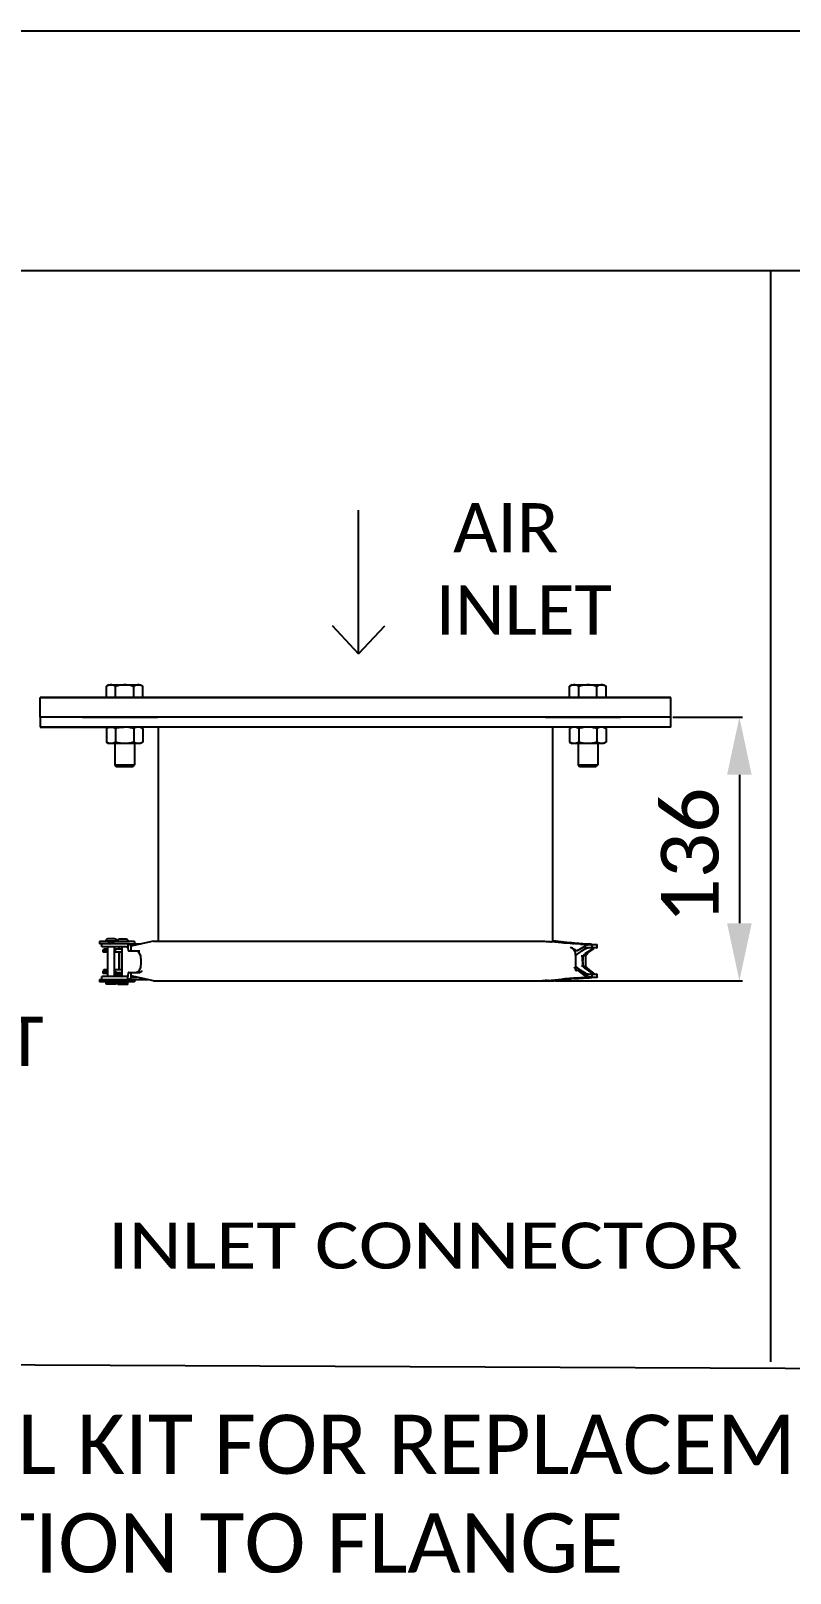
# Model space of a CAD drawing. Header units: millimetres. Extents: x 239 to 3500, y 0 to 2475.
# Drawn here: x 2157 to 2542, y 1693 to 2475 of the extents above; entities that cross this region are included whole.
import ezdxf
from ezdxf.enums import TextEntityAlignment as Align

# ---------------------------------------------------------------- set-up
doc = ezdxf.new("R2010")
doc.units = ezdxf.units.MM
doc.header["$LTSCALE"] = 192.5
doc.header["$PDMODE"] = 3
doc.header["$PDSIZE"] = 8
doc.layers.get('0').update_dxf_attribs({"linetype": 'CONTINUOUS'})
doc.layers.get('Defpoints').update_dxf_attribs({"linetype": 'CONTINUOUS'})
doc.layers.add('00_BUW_DATUM', color=7, linetype='CONTINUOUS')
doc.layers.add('02___PRT_ALL_AXES', color=7, linetype='CONTINUOUS')
doc.styles.get("Standard").update_dxf_attribs({"font": 'calibri.ttf'})
doc.dimstyles.new('DIMSTYLE_1', dxfattribs={"dimtxt": 29.166667, "dimasz": 29.166667, "dimexe": 1.5, "dimexo": 1, "dimgap": 0.875, "dimtad": 1, "dimdec": 0, "dimdsep": 46, "dimtxsty": 'Standard', "dimblk": '_FILLED', "dimblk1": '_FILLED', "dimblk2": '_FILLED', "dimcen": 0.09, "dimazin": 2, "dimtp": 0.01, "dimtm": 0.01, "dimtfac": 1, "dimtdec": 0, "dimtofl": 0, "dimtmove": 0, "dimatfit": 3, "dimldrblk": '_FILLED', "dimfxl": 1, "dimtolj": 1, "dimarcsym": 0})

# ---------------------------------------------------------------- blocks, each defined once
blk = doc.blocks.new('_FILLED')
at = {"color": 0, "linetype": 'ByBlock'}
blk.add_solid([(0, 0), (-1, 0.214), (-1, -0.214)], dxfattribs=at)
blk = doc.blocks.new('*D136')
at = {"color": 0, "linetype": 'Continuous', "lineweight": -2}
for p, q in [((2482.68, 2126.89), (2517.99, 2126.89)), ((2516.49, 2097.73), (2516.49, 2022.4)), ((2423.16, 1993.24), (2517.99, 1993.24))]:
    blk.add_line(p, q, dxfattribs=at)
at = {"layer": 'Defpoints', "color": 0}
for p in [(2481.68, 2126.89), (2422.16, 1993.24), (2516.49, 1993.24)]:
    blk.add_point(p, dxfattribs=at)
at = {"color": 0, "linetype": 'ByBlock', "lineweight": -2, "xscale": 29.1666666667, "yscale": 29.1666666667, "zscale": 29.1666666667}
for p, rotation in [((2516.49, 2126.89), 90), ((2516.49, 1993.24), 270)]:
    blk.add_blockref('_FILLED', p, dxfattribs=dict(at, rotation=rotation))
at = {"color": 0, "insert": (2476.73, 2056.7), "char_height": 29.167, "attachment_point": 2, "rotation": 90, "line_spacing_factor": 0.9}
blk.add_mtext('\\A1;136', dxfattribs=at)

msp = doc.modelspace()

# ---------------------------------------------------------------- linework, layer by layer
at = {"linetype": 'Continuous'}
for p, q in [((238.857, 2475), (3500, 2475)), ((2161.682, 2126.895), (2161.682, 2121.895)), ((2481.682, 2126.895), (2161.682, 2126.895)), ((2161.682, 2126.895), (2161.682, 2121.895)), ((2481.682, 2126.895), (2161.682, 2126.895)), ((2481.682, 2121.895), (2161.682, 2121.895)), ((2481.682, 2121.895), (2161.682, 2121.895)), ((2221.682, 2121.895), (2221.682, 2013.362)), ((2421.682, 2121.895), (2421.682, 2012.974)), ((2481.682, 2121.895), (2481.682, 2126.895)), ((2191.8, 2013.095), (2191.8, 2011.895)), ((2209.688, 2013.095), (2191.8, 2013.095)), ((2197.107, 2011.895), (2191.801, 2011.895)), ((2193.129, 2010.406), (2193.129, 2011.895)), ((2205.584, 2010.406), (2193.133, 2010.406)), ((2195.05, 2013.495), (2195.05, 2013.345)), ((2200.55, 2013.345), (2195.05, 2013.345)), ((2200.383, 2013.295), (2195.217, 2013.295)), ((2196.05, 2013.095), (2196.05, 2013.245)), ((2196.05, 2013.245), (2199.55, 2013.245)), ((2196.05, 1995.406), (2196.05, 2010.406)), ((2199.481, 2014.495), (2196.121, 2014.495)), ((2197.259, 2011.895), (2197.107, 2011.895)), ((2197.259, 2011.9), (2197.189, 2011.9)), ((2206.728, 2011.906), (2197.259, 2011.906)), ((2199.55, 2013.095), (2199.55, 2013.245)), ((2199.55, 1995.406), (2199.55, 2010.406)), ((2200.55, 2013.495), (2200.55, 2013.345)), ((2200.938, 2013.295), (2200.938, 2013.145)), ((2206.438, 2013.145), (2200.954, 2013.145)), ((2201.791, 2009.419), (2201.791, 2010.406)), ((2205.428, 2014.295), (2201.948, 2014.295)), ((2206.252, 2011.906), (2206.252, 2009.906)), ((2206.438, 2013.295), (2206.438, 2013.145)), ((2206.863, 2011.895), (2212.667, 2011.895)), ((2207.679, 2010.906), (2207.679, 2010.406)), ((2219.338, 2013.362), (2207.694, 2010.801)), ((2209.688, 2013.095), (2209.688, 2011.895)), ((2219.338, 2013.362), (2416.503, 2013.362)), ((2426.18, 2012.523), (2421.21, 2013.021)), ((2422.382, 2013.362), (2421.682, 2013.362)), ((2430.552, 2012.481), (2424.605, 2013.119)), ((2429.356, 2012.268), (2425.913, 2012.858)), ((2431.526, 2012.336), (2432.481, 2012.057)), ((2439.194, 2011.87), (2432.814, 2012.299)), ((2434.319, 2008.523), (2438.418, 2011.042)), ((2439.632, 2011.841), (2439.192, 2011.87)), ((2440.08, 2011.811), (2439.632, 2011.841)), ((2439.802, 2011.6), (2441.128, 2011.6)), ((2440.647, 2011.774), (2440.08, 2011.811)), ((2440.352, 2011.73), (2440.34, 2011.726)), ((2440.993, 2011.752), (2440.647, 2011.774)), ((2440.834, 2011.762), (2440.648, 2011.774)), ((2441.518, 2011.722), (2440.834, 2011.762)), ((2441.46, 2011.722), (2440.993, 2011.752)), ((2441.495, 2011.629), (2441.857, 2011.632)), ((2441.609, 2011.609), (2441.635, 2011.611)), ((2441.635, 2011.611), (2441.667, 2011.617)), ((2441.667, 2011.617), (2441.667, 2010.017)), ((2444.332, 2010.005), (2444.332, 2011.605)), ((2193.662, 2007.695), (2193.662, 2008.895)), ((2193.662, 2008.895), (2196.05, 2008.895)), ((2196.05, 2007.695), (2193.662, 2007.695)), ((2194.041, 2008.895), (2194.041, 2009.419)), ((2194.041, 2009.419), (2196.05, 2009.419)), ((2199.55, 2009.419), (2203.315, 2009.419)), ((2199.902, 2008.895), (2199.55, 2008.895)), ((2203.315, 2007.695), (2199.55, 2007.695)), ((2199.902, 2007.919), (2199.902, 2008.895)), ((2199.902, 2007.919), (2203.315, 2007.919)), ((2201.791, 1998.919), (2201.791, 2007.695)), ((2201.938, 1998.919), (2201.938, 2007.695)), ((2203.315, 1995.906), (2203.315, 2009.906)), ((2206.74, 2008.406), (2212.281, 2008.406)), ((2433.405, 2006.1), (2438.573, 2009.829)), ((2433.405, 2006.308), (2433.405, 2000.292)), ((2438.6, 2009.56), (2436.401, 2008.23)), ((2437.275, 2006.1), (2438.559, 2006.1)), ((2442.526, 2009.523), (2437.378, 2006.1)), ((2442.169, 2009.526), (2438.09, 2006.858)), ((2438.559, 2006.1), (2440.823, 2008.39)), ((2438.559, 2000.5), (2438.559, 2006.1)), ((2441.128, 2010), (2439.782, 2010)), ((2441.667, 2010.017), (2441.635, 2010.011)), ((2441.856, 2010.032), (2441.671, 2010.031)), ((2193.129, 1993.906), (2193.129, 1995.406)), ((2205.584, 1995.406), (2193.133, 1995.406)), ((2193.662, 1996.895), (2193.662, 1998.095)), ((2193.662, 1998.095), (2196.05, 1998.095)), ((2196.05, 1996.895), (2193.662, 1996.895)), ((2194.041, 1998.095), (2194.041, 1998.919)), ((2194.041, 1998.919), (2196.05, 1998.919)), ((2199.55, 1998.919), (2203.315, 1998.919)), ((2199.902, 1998.095), (2199.55, 1998.095)), ((2203.315, 1996.895), (2199.55, 1996.895)), ((2201.791, 1996.745), (2199.55, 1996.745)), ((2202.073, 1996.695), (2199.55, 1996.695)), ((2199.55, 1996.645), (2202.541, 1996.645)), ((2202.541, 1995.545), (2199.55, 1995.545)), ((2202.36, 1995.495), (2199.55, 1995.495)), ((2199.902, 1998.095), (2199.902, 1997.419)), ((2199.902, 1997.419), (2203.315, 1997.419)), ((2201.791, 1996.745), (2201.791, 1996.895)), ((2202.541, 1995.545), (2202.541, 1996.645)), ((2206.252, 1993.906), (2206.252, 1995.906)), ((2206.74, 1997.406), (2212.281, 1997.406)), ((2207.679, 1995.406), (2207.679, 1994.906)), ((2207.679, 1995.095), (2210.895, 1995.095)), ((2219.338, 1993.237), (2207.694, 1995.799)), ((2434.81, 1994.696), (2427.925, 1994.235)), ((2432.554, 1994.283), (2439.64, 1994.759)), ((2433.405, 2000.5), (2438.573, 1996.363)), ((2438.496, 1995.613), (2434.459, 1998.592)), ((2438.458, 1997.077), (2435.985, 1998.434)), ((2438.559, 2000.5), (2437.239, 2000.5)), ((2441.784, 1997.033), (2437.989, 1999.743)), ((2442.656, 1997.039), (2438.035, 2000.5)), ((2438.559, 2000.5), (2440.727, 1998.522)), ((2439.639, 1994.759), (2440.438, 1994.812)), ((2441.114, 1995), (2439.774, 1995)), ((2439.838, 1996.6), (2441.114, 1996.6)), ((2440.34, 1994.874), (2440.352, 1994.87)), ((2440.438, 1994.812), (2440.616, 1994.824)), ((2440.616, 1994.824), (2441.051, 1994.852)), ((2441.518, 1994.878), (2441.657, 1994.885)), ((2441.62, 1996.589), (2441.652, 1996.582)), ((2441.652, 1994.982), (2441.62, 1994.989)), ((2441.652, 1996.583), (2441.652, 1994.983)), ((2444.34, 1994.994), (2444.34, 1996.594)), ((2191.8, 1993.895), (2191.8, 1992.695)), ((2191.8, 1993.895), (2216.349, 1993.895)), ((2209.688, 1992.695), (2191.8, 1992.695)), ((2195.3, 1991.545), (2195.3, 1992.645)), ((2195.3, 1992.645), (2200.299, 1992.645)), ((2200.3, 1991.545), (2195.3, 1991.545)), ((2200.045, 1991.495), (2195.555, 1991.495)), ((2200.3, 1991.545), (2200.3, 1992.645)), ((2201.188, 1991.345), (2201.188, 1992.445)), ((2201.188, 1992.445), (2206.188, 1992.445)), ((2206.188, 1991.345), (2201.188, 1991.345)), ((2206.037, 1991.295), (2201.339, 1991.295)), ((2205.834, 1992.495), (2201.542, 1992.495)), ((2201.938, 1992.545), (2201.938, 1992.695)), ((2205.438, 1992.545), (2201.938, 1992.545)), ((2205.438, 1992.545), (2205.438, 1992.695)), ((2206.188, 1991.345), (2206.188, 1992.445)), ((2209.688, 1993.895), (2209.688, 1992.695)), ((2219.338, 1993.237), (2422.386, 1993.237)), ((2430.511, 1994.108), (2425.926, 1993.578)), ((2431.073, 1994.183), (2431.102, 1994.187)), ((2432.479, 1994.542), (2431.531, 1994.265))]:
    msp.add_line(p, q, dxfattribs=at)
for p, q in [((1778.602, 2353.5), (3224.424, 2353.5)), ((2532.326, 2353.5), (2532.326, 1799.923)), ((2323.312, 2159.061), (2323.312, 2231.848)), ((2323.312, 2159.061), (2310.03, 2173.274)), ((2323.312, 2159.061), (2336.594, 2173.274)), ((2323.312, 2159.061), (2323.312, 2172.798)), ((2161.682, 2126.895), (2161.682, 2136.895)), ((2481.682, 2136.895), (2161.682, 2136.895)), ((2161.682, 2126.895), (2161.682, 2136.895)), ((2161.682, 2136.895), (2481.682, 2136.895)), ((2481.682, 2126.895), (2481.682, 2136.895)), ((2161.682, 2121.895), (2204.182, 2121.895)), ((2481.682, 2121.895), (2439.182, 2121.895))]:
    msp.add_line(p, q)
at = {"color": 7, "linetype": 'Continuous'}
for p, q in [((2208.867, 2101.995), (2200.367, 2101.995)), ((2443.867, 2101.995), (2435.367, 2101.995))]:
    msp.add_line(p, q, dxfattribs=at)
msp.add_lwpolyline([(3224.424, 2353.5), (3224.611, 1793.648), (1778.602, 1799.923), (1778.602, 2353.5)])
at = {"linetype": 'Continuous'}
for points in [[(2197.14, 2011.895), (2197.139, 2011.896), (2197.145, 2011.896)], [(2197.168, 2011.895), (2197.148, 2011.895), (2197.14, 2011.895)], [(2197.189, 2011.9), (2197.207, 2011.897), (2197.216, 2011.896), (2197.214, 2011.895), (2197.203, 2011.895)], [(2435.296, 2011.871), (2428.302, 2012.341), (2427.614, 2012.395), (2426.906, 2012.455), (2426.18, 2012.523)], [(2432.709, 2012.306), (2432.088, 2012.351), (2431.448, 2012.403), (2430.788, 2012.463), (2430.109, 2012.529)], [(2437.357, 2011.766), (2436.06, 2011.831), (2434.763, 2011.907)], [(2441.251, 2011.635), (2439.952, 2011.668), (2438.654, 2011.712), (2437.357, 2011.766)], [(2434.763, 1994.693), (2436.06, 1994.768), (2437.357, 1994.834)], [(2437.357, 1994.834), (2438.654, 1994.888), (2439.952, 1994.932), (2441.251, 1994.965)], [(2440.616, 1994.824), (2440.834, 1994.838), (2441.518, 1994.878)], [(2419.087, 1993.433), (2426.427, 1994.111), (2427.019, 1994.162), (2427.599, 1994.209), (2428.165, 1994.251)], [(2419.441, 1993.463), (2419.584, 1993.478), (2419.747, 1993.494)]]:
    msp.add_lwpolyline(points, dxfattribs=at)
for centre, radius, start, end in [((2196.05, 2013.495), 1, 90, 180), ((2199.55, 2013.495), 1, 0, 90), ((2201.938, 2013.295), 1, 90, 180), ((2205.438, 2013.295), 1, 0, 90), ((2424.022, 2015.296), 2.12, 260.649247, 261.586069), ((2424.109, 2016.216), 3.044, 266.640868, 268.114633), ((2423.853, 2009.191), 3.987, 83.341658, 85.673812), ((2423.767, 2008.414), 4.769, 82.761981, 83.387581), ((2435.704, 2064.151), 52.222, 258.446994, 258.685253), ((2421.226, 1990.397), 22.03, 58.290047, 64.240534), ((2438.181, 2014.293), 4.373, 290.449968, 291.038121), ((2428.861, 2006.304), 4.544, 8.59459, 19.290614), ((2428.897, 2006.305), 4.508, 2.191103, 8.647729), ((2429.336, 2006.326), 4.069, 359.753545, 2.136922), ((2436.127, 2020.737), 11.138, 283.450838, 285.120705), ((2436.145, 2020.651), 11.051, 285.148044, 286.145074), ((2439.788, 2028.256), 18.256, 269.326294, 269.979366), ((2438.072, 2014.584), 4.684, 290.159611, 290.453316), ((2443.522, 1992.92), 17.111, 88.250564, 88.575238), ((2444.23, 2010.786), 0.787, 266.921648, 277.517058), ((2425.748, 1996.548), 7.962, 22.792257, 28.046187), ((2445.377, 2000.361), 11.972, 180.330148, 181.33284), ((2447.855, 2000.425), 14.451, 181.360885, 183.054519), ((2436.308, 1985.913), 10.638, 73.276331, 75.39381), ((2439.849, 1977.394), 19.205, 90.032921, 90.857999), ((2441.115, 1974.573), 20.427, 89.768097, 90.002987), ((2444.237, 1995.809), 0.792, 82.523066, 93.060392), ((2418.967, 1989.411), 4.016, 94.420478, 97.067534), ((2419.023, 1988.68), 4.749, 91.443855, 94.405337), ((2418.848, 1997.889), 4.462, 270.713646, 271.743573), ((2418.561, 2007.189), 13.766, 271.763299, 272.191128), ((2418.723, 1999.506), 6.084, 273.430387, 275.342899), ((2418.598, 2000.865), 7.449, 275.325506, 276.49564)]:
    msp.add_arc(centre, radius, start, end, dxfattribs=at)
for points, knots in [([(2203.315, 2009.906), (2203.315, 2010.036), (2203.201, 2010.303), (2202.932, 2010.406), (2202.804, 2010.406)], [0, 0, 0, 0, 0.5028957, 1, 1, 1, 1]), ([(2205.584, 2010.406), (2205.722, 2010.406), (2206.024, 2010.35), (2206.252, 2010.066), (2206.252, 2009.906)], [0, 0, 0, 0, 0.4637934, 1, 1, 1, 1]), ([(2206.252, 2010.406), (2206.252, 2009.932), (2206.309, 2009.285), (2206.48, 2008.626), (2206.659, 2008.406), (2206.74, 2008.406)], [0, 0, 0, 0, 0.6687932, 0.8854299, 1, 1, 1, 1]), ([(2207.679, 2010.906), (2207.679, 2011.16), (2207.487, 2011.681), (2206.972, 2011.906), (2206.728, 2011.906)], [0, 0, 0, 0, 0.5094208, 1, 1, 1, 1]), ([(2207.679, 2010.406), (2207.679, 2009.932), (2207.736, 2009.285), (2207.906, 2008.627), (2208.084, 2008.406), (2208.165, 2008.406)], [0, 0, 0, 0, 0.6690351, 0.885645, 1, 1, 1, 1]), ([(2416.503, 2013.362), (2416.631, 2013.362), (2417.28, 2013.342), (2417.926, 2013.272), (2418.444, 2013.208)], [0, 0, 0, 0, 0.1960398, 1, 1, 1, 1]), ([(2418.912, 2013.177), (2419.089, 2013.175), (2419.857, 2013.149), (2420.622, 2013.081), (2421.21, 2013.021)], [0, 0, 0, 0, 0.2313056, 1, 1, 1, 1]), ([(2423.677, 2013.204), (2423.531, 2013.228), (2423.102, 2013.293), (2422.669, 2013.362), (2422.382, 2013.362)], [0, 0, 0, 0, 0.3400166, 1, 1, 1, 1]), ([(2430.552, 2012.481), (2430.604, 2012.475), (2430.788, 2012.455), (2430.972, 2012.434), (2431.104, 2012.414)], [0, 0, 0, 0, 0.2789244, 1, 1, 1, 1]), ([(2430.8, 2010.237), (2431.05, 2010.117), (2432.041, 2009.557), (2432.865, 2008.62), (2433.15, 2007.805)], [0, 0, 0, 0, 0.2435003, 1, 1, 1, 1]), ([(2431.094, 2012.415), (2431.141, 2012.408), (2431.286, 2012.386), (2431.432, 2012.364), (2431.526, 2012.336)], [0, 0, 0, 0, 0.3271375, 1, 1, 1, 1]), ([(2431.53, 2012.224), (2431.509, 2012.216), (2431.39, 2012.18), (2431.266, 2012.161), (2431.165, 2012.146)], [0, 0, 0, 0, 0.1764858, 1, 1, 1, 1]), ([(2435.864, 2011.851), (2435.982, 2011.898), (2436.402, 2011.866), (2436.797, 2011.887), (2437.073, 2011.882)], [0, 0, 0, 0, 0.3153979, 1, 1, 1, 1]), ([(2437.073, 2011.882), (2437.444, 2011.875), (2438.004, 2011.857), (2438.736, 2011.825), (2439.252, 2011.804), (2439.678, 2011.774), (2440.041, 2011.775), (2440.2, 2011.723), (2440.351, 2011.755), (2440.352, 2011.73)], [0, 0, 0, 0, 0.3388384, 0.5113508, 0.6709203, 0.8072855, 0.9116888, 0.9773608, 1, 1, 1, 1]), ([(2438.634, 2011.183), (2438.721, 2011.245), (2439.026, 2011.438), (2439.379, 2011.603), (2439.636, 2011.601)], [0, 0, 0, 0, 0.2956297, 1, 1, 1, 1]), ([(2440.214, 2011.718), (2440.138, 2011.716), (2439.66, 2011.707), (2439.182, 2011.706), (2438.78, 2011.707)], [0, 0, 0, 0, 0.1605686, 1, 1, 1, 1]), ([(2440.34, 2011.726), (2440.325, 2011.723), (2440.283, 2011.721), (2440.241, 2011.719), (2440.214, 2011.718)], [0, 0, 0, 0, 0.3662687, 1, 1, 1, 1]), ([(2441.128, 2011.6), (2441.183, 2011.6), (2441.343, 2011.601), (2441.503, 2011.602), (2441.609, 2011.609)], [0, 0, 0, 0, 0.3419247, 1, 1, 1, 1]), ([(2441.667, 2011.617), (2441.666, 2011.639), (2441.526, 2011.604), (2441.469, 2011.63), (2441.403, 2011.632)], [0, 0, 0, 0, 0.2526378, 1, 1, 1, 1]), ([(2441.857, 2011.632), (2442.079, 2011.634), (2442.776, 2011.638), (2443.473, 2011.637), (2443.947, 2011.626)], [0, 0, 0, 0, 0.3193582, 1, 1, 1, 1]), ([(2443.947, 2011.626), (2443.989, 2011.625), (2444.107, 2011.621), (2444.224, 2011.618), (2444.301, 2011.611)], [0, 0, 0, 0, 0.3514274, 1, 1, 1, 1]), ([(2444.301, 2011.611), (2444.307, 2011.61), (2444.316, 2011.609), (2444.326, 2011.608), (2444.33, 2011.607)], [0, 0, 0, 0, 0.6330246, 1, 1, 1, 1]), ([(2210.698, 2008.406), (2210.793, 2008.406), (2211.256, 2008.315), (2211.593, 2007.93), (2211.798, 2007.626)], [0, 0, 0, 0, 0.2052564, 1, 1, 1, 1]), ([(2211.798, 2007.626), (2212.196, 2007.037), (2212.744, 2005.457), (2213.013, 2002.905), (2212.743, 2000.354), (2212.195, 1998.774), (2211.798, 1998.186)], [0, 0, 0, 0, 0.2176788, 0.5000432, 0.7823871, 1, 1, 1, 1]), ([(2434.319, 2008.523), (2434.097, 2008.388), (2433.471, 2008.704), (2433.055, 2008.984), (2432.805, 2009.138)], [0, 0, 0, 0, 0.4695292, 1, 1, 1, 1]), ([(2436.91, 2003.239), (2436.903, 2003.516), (2436.869, 2004.541), (2436.81, 2005.565), (2436.726, 2006.308)], [0, 0, 0, 0, 0.2707229, 1, 1, 1, 1]), ([(2436.91, 2003.239), (2436.904, 2002.974), (2436.871, 2001.99), (2436.815, 2001.006), (2436.736, 2000.292)], [0, 0, 0, 0, 0.2696163, 1, 1, 1, 1]), ([(2437.275, 2006.1), (2437.329, 2006.169), (2437.566, 2006.455), (2437.852, 2006.703), (2438.09, 2006.858)], [0, 0, 0, 0, 0.2349691, 1, 1, 1, 1]), ([(2439.066, 2009.848), (2439.111, 2009.872), (2439.27, 2009.949), (2439.447, 2010.002), (2439.574, 2010.001)], [0, 0, 0, 0, 0.2861816, 1, 1, 1, 1]), ([(2441.635, 2010.011), (2441.612, 2010.009), (2441.443, 2010), (2441.274, 2010), (2441.128, 2010)], [0, 0, 0, 0, 0.1374218, 1, 1, 1, 1]), ([(2443.947, 2010.026), (2443.825, 2010.029), (2443.128, 2010.04), (2442.431, 2010.036), (2441.856, 2010.032)], [0, 0, 0, 0, 0.1753517, 1, 1, 1, 1]), ([(2442.166, 2010.034), (2442.18, 2010.017), (2442.244, 2009.914), (2442.275, 2009.796), (2442.295, 2009.7)], [0, 0, 0, 0, 0.1824264, 1, 1, 1, 1]), ([(2442.295, 2009.7), (2442.298, 2009.686), (2442.299, 2009.656), (2442.287, 2009.629), (2442.279, 2009.616)], [0, 0, 0, 0, 0.4926956, 1, 1, 1, 1]), ([(2443.352, 2010.002), (2443.33, 2010.002), (2443.222, 2009.991), (2443.124, 2009.94), (2443.05, 2009.897)], [0, 0, 0, 0, 0.2042126, 1, 1, 1, 1]), ([(2444.301, 2010.011), (2444.287, 2010.012), (2444.202, 2010.018), (2444.116, 2010.021), (2444.044, 2010.023)], [0, 0, 0, 0, 0.1569176, 1, 1, 1, 1]), ([(2444.332, 2010.005), (2444.332, 2010.008), (2444.316, 2010.007), (2444.309, 2010.01), (2444.301, 2010.011)], [0, 0, 0, 0, 0.2582508, 1, 1, 1, 1]), ([(2202.804, 1995.406), (2202.932, 1995.406), (2203.201, 1995.509), (2203.315, 1995.777), (2203.315, 1995.906)], [0, 0, 0, 0, 0.497119, 1, 1, 1, 1]), ([(2206.252, 1995.906), (2206.252, 1995.746), (2206.024, 1995.462), (2205.722, 1995.406), (2205.584, 1995.406)], [0, 0, 0, 0, 0.5362063, 1, 1, 1, 1]), ([(2206.74, 1997.406), (2206.659, 1997.406), (2206.48, 1997.186), (2206.309, 1996.527), (2206.252, 1995.88), (2206.252, 1995.406)], [0, 0, 0, 0, 0.1145737, 0.331214, 1, 1, 1, 1]), ([(2207.679, 1994.906), (2207.679, 1994.653), (2207.487, 1994.131), (2206.972, 1993.906), (2206.728, 1993.906)], [0, 0, 0, 0, 0.5094217, 1, 1, 1, 1]), ([(2208.165, 1997.406), (2208.084, 1997.406), (2207.906, 1997.186), (2207.736, 1996.527), (2207.679, 1995.88), (2207.679, 1995.406)], [0, 0, 0, 0, 0.114359, 0.3309729, 1, 1, 1, 1]), ([(2211.798, 1998.186), (2211.717, 1998.067), (2211.447, 1997.708), (2211.013, 1997.406), (2210.698, 1997.406)], [0, 0, 0, 0, 0.3123615, 1, 1, 1, 1]), ([(2213.466, 1998.293), (2213.381, 1998.159), (2213.096, 1997.756), (2212.625, 1997.406), (2212.281, 1997.406)], [0, 0, 0, 0, 0.3159176, 1, 1, 1, 1]), ([(2433.088, 1999.632), (2433.13, 1999.533), (2433.304, 1999.1), (2433.424, 1998.648), (2433.518, 1998.301)], [0, 0, 0, 0, 0.2298482, 1, 1, 1, 1]), ([(2433.518, 1998.301), (2433.63, 1998.382), (2433.843, 1998.535), (2434.172, 1998.71), (2434.393, 1998.641), (2434.459, 1998.592)], [0, 0, 0, 0, 0.3954722, 0.7654818, 1, 1, 1, 1]), ([(2437.071, 1994.717), (2436.796, 1994.712), (2436.401, 1994.733), (2435.982, 1994.702), (2435.864, 1994.749)], [0, 0, 0, 0, 0.6846138, 1, 1, 1, 1]), ([(2440.196, 1994.851), (2440.024, 1994.838), (2438.983, 1994.782), (2437.942, 1994.734), (2437.071, 1994.717)], [0, 0, 0, 0, 0.1648207, 1, 1, 1, 1]), ([(2437.239, 2000.5), (2437.289, 2000.432), (2437.505, 2000.15), (2437.768, 1999.901), (2437.989, 1999.743)], [0, 0, 0, 0, 0.2362773, 1, 1, 1, 1]), ([(2438.641, 1995.501), (2438.731, 1995.427), (2439.041, 1995.204), (2439.408, 1994.998), (2439.678, 1994.999)], [0, 0, 0, 0, 0.3025598, 1, 1, 1, 1]), ([(2439.401, 1996.613), (2439.347, 1996.624), (2439.105, 1996.693), (2438.883, 1996.818), (2438.717, 1996.923)], [0, 0, 0, 0, 0.2168938, 1, 1, 1, 1]), ([(2438.78, 1994.892), (2439.135, 1994.893), (2439.654, 1994.876), (2440.177, 1994.899), (2440.34, 1994.874)], [0, 0, 0, 0, 0.6831116, 1, 1, 1, 1]), ([(2439.678, 1994.999), (2439.695, 1995), (2439.726, 1995), (2439.757, 1995), (2439.772, 1995)], [0, 0, 0, 0, 0.5264814, 1, 1, 1, 1]), ([(2441.114, 1996.6), (2441.175, 1996.6), (2441.344, 1996.598), (2441.513, 1996.599), (2441.62, 1996.589)], [0, 0, 0, 0, 0.3610107, 1, 1, 1, 1]), ([(2441.62, 1994.989), (2441.6, 1994.991), (2441.46, 1994.998), (2441.318, 1994.999), (2441.197, 1995)], [0, 0, 0, 0, 0.1423648, 1, 1, 1, 1]), ([(2441.385, 1994.967), (2441.451, 1994.969), (2441.51, 1994.996), (2441.651, 1994.96), (2441.652, 1994.983)], [0, 0, 0, 0, 0.7472082, 1, 1, 1, 1]), ([(2443.959, 1994.974), (2443.826, 1994.971), (2443.057, 1994.959), (2442.289, 1994.964), (2441.653, 1994.97)], [0, 0, 0, 0, 0.1726083, 1, 1, 1, 1]), ([(2441.667, 1996.57), (2441.912, 1996.568), (2442.676, 1996.563), (2443.44, 1996.561), (2443.959, 1996.574)], [0, 0, 0, 0, 0.3210904, 1, 1, 1, 1]), ([(2441.886, 1996.874), (2441.879, 1996.842), (2441.854, 1996.737), (2441.819, 1996.631), (2441.778, 1996.568)], [0, 0, 0, 0, 0.3063266, 1, 1, 1, 1]), ([(2441.784, 1997.033), (2441.796, 1997.024), (2441.822, 1997.007), (2441.847, 1996.99), (2441.858, 1996.98)], [0, 0, 0, 0, 0.5021824, 1, 1, 1, 1]), ([(2441.858, 1996.98), (2441.87, 1996.969), (2441.896, 1996.935), (2441.865, 1996.901), (2441.849, 1996.889)], [0, 0, 0, 0, 0.4407217, 1, 1, 1, 1]), ([(2443.087, 1996.705), (2443.113, 1996.689), (2443.198, 1996.639), (2443.295, 1996.597), (2443.365, 1996.599)], [0, 0, 0, 0, 0.3055492, 1, 1, 1, 1]), ([(2443.959, 1996.574), (2443.985, 1996.575), (2444.072, 1996.577), (2444.16, 1996.58), (2444.221, 1996.583)], [0, 0, 0, 0, 0.301543, 1, 1, 1, 1]), ([(2444.308, 1994.989), (2444.291, 1994.987), (2444.175, 1994.98), (2444.058, 1994.977), (2443.959, 1994.974)], [0, 0, 0, 0, 0.1476929, 1, 1, 1, 1]), ([(2444.221, 1996.583), (2444.238, 1996.584), (2444.267, 1996.586), (2444.296, 1996.588), (2444.308, 1996.589)], [0, 0, 0, 0, 0.5792355, 1, 1, 1, 1]), ([(2444.308, 1996.589), (2444.314, 1996.589), (2444.324, 1996.59), (2444.334, 1996.592), (2444.337, 1996.593)], [0, 0, 0, 0, 0.6328743, 1, 1, 1, 1]), ([(2444.34, 1994.994), (2444.34, 1994.991), (2444.323, 1994.992), (2444.316, 1994.99), (2444.308, 1994.989)], [0, 0, 0, 0, 0.2581441, 1, 1, 1, 1]), ([(2418.473, 1993.396), (2418.275, 1993.371), (2417.618, 1993.296), (2416.957, 1993.237), (2416.496, 1993.237)], [0, 0, 0, 0, 0.3026684, 1, 1, 1, 1]), ([(2422.386, 1993.237), (2422.453, 1993.237), (2422.879, 1993.265), (2423.299, 1993.333), (2423.653, 1993.391)], [0, 0, 0, 0, 0.1589443, 1, 1, 1, 1]), ([(2424.013, 1993.422), (2424.155, 1993.425), (2424.794, 1993.453), (2425.431, 1993.521), (2425.926, 1993.578)], [0, 0, 0, 0, 0.2217586, 1, 1, 1, 1]), ([(2430.511, 1994.108), (2430.563, 1994.114), (2430.75, 1994.136), (2430.938, 1994.16), (2431.073, 1994.183)], [0, 0, 0, 0, 0.2773418, 1, 1, 1, 1]), ([(2431.531, 1994.265), (2431.508, 1994.258), (2431.366, 1994.225), (2431.222, 1994.204), (2431.103, 1994.187)], [0, 0, 0, 0, 0.1703605, 1, 1, 1, 1])]:
    msp.add_open_spline(points, degree=3, knots=knots, dxfattribs=at)
for points in [[(2418.444, 2013.208), (2418.599, 2013.189), (2418.755, 2013.18), (2418.912, 2013.177)], [(2423.931, 2013.176), (2423.857, 2013.181), (2423.784, 2013.188), (2423.712, 2013.198)], [(2424.154, 2013.167), (2424.106, 2013.169), (2424.058, 2013.171), (2424.01, 2013.172)], [(2424.848, 2013.066), (2424.688, 2013.097), (2424.528, 2013.125), (2424.367, 2013.145)], [(2425.245, 2012.987), (2425.113, 2013.014), (2424.98, 2013.041), (2424.848, 2013.066)], [(2425.913, 2012.858), (2425.761, 2012.884), (2425.609, 2012.913), (2425.458, 2012.944)], [(2438.418, 2011.042), (2438.491, 2011.086), (2438.564, 2011.131), (2438.63, 2011.185)], [(2439.636, 2011.601), (2439.689, 2011.6), (2439.742, 2011.599), (2439.796, 2011.6)], [(2437.073, 2003.206), (2437.02, 2003.22), (2436.966, 2003.232), (2436.912, 2003.235)], [(2437.073, 2003.206), (2437.211, 2004.163), (2437.352, 2005.136), (2437.275, 2006.1)], [(2437.239, 2000.5), (2437.312, 2001.401), (2437.195, 2002.31), (2437.073, 2003.206)], [(2438.718, 2009.904), (2438.665, 2009.891), (2438.613, 2009.863), (2438.578, 2009.821)], [(2438.6, 2009.56), (2438.661, 2009.597), (2438.723, 2009.634), (2438.78, 2009.679)], [(2438.783, 2009.677), (2438.874, 2009.739), (2438.968, 2009.797), (2439.066, 2009.848)], [(2439.218, 2010.036), (2439.375, 2010.082), (2439.532, 2010.131), (2439.686, 2010.187)], [(2442.279, 2009.616), (2442.253, 2009.577), (2442.202, 2009.556), (2442.155, 2009.551)], [(2442.526, 2009.523), (2442.598, 2009.57), (2442.671, 2009.618), (2442.731, 2009.679)], [(2443.05, 2009.897), (2442.94, 2009.833), (2442.837, 2009.756), (2442.737, 2009.676)], [(2433.424, 1999.655), (2433.448, 1999.203), (2433.487, 1998.752), (2433.518, 1998.301)], [(2438.458, 1997.077), (2438.545, 1997.029), (2438.633, 1996.981), (2438.712, 1996.921)], [(2438.641, 1995.501), (2438.593, 1995.539), (2438.546, 1995.578), (2438.494, 1995.611)], [(2438.573, 1996.363), (2438.618, 1996.328), (2438.676, 1996.273), (2438.728, 1996.295)], [(2438.734, 1996.272), (2438.818, 1996.252), (2438.902, 1996.232), (2438.985, 1996.208)], [(2439.369, 1996.102), (2439.497, 1996.063), (2439.625, 1996.021), (2439.751, 1995.974)], [(2439.562, 1996.598), (2439.508, 1996.597), (2439.454, 1996.603), (2439.401, 1996.613)], [(2442.656, 1997.039), (2442.706, 1997.002), (2442.756, 1996.965), (2442.799, 1996.921)], [(2442.802, 1996.922), (2442.893, 1996.845), (2442.986, 1996.769), (2443.087, 1996.705)], [(2423.653, 1993.391), (2423.772, 1993.411), (2423.893, 1993.42), (2424.013, 1993.422)]]:
    msp.add_open_spline(points, degree=3, dxfattribs=at)
at = {"layer": '00_BUW_DATUM', "color": 7, "linetype": 'Continuous'}
for p, q in [((2196.617, 2143.295), (2195.379, 2142.58)), ((2196.617, 2143.295), (2212.617, 2143.295)), ((2212.617, 2143.295), (2213.854, 2142.58)), ((2431.617, 2143.295), (2430.379, 2142.58)), ((2431.617, 2143.295), (2447.617, 2143.295)), ((2447.617, 2143.295), (2448.854, 2142.58)), ((2195.379, 2136.895), (2195.379, 2142.58)), ((2199.998, 2136.895), (2199.998, 2142.58)), ((2209.236, 2136.895), (2209.236, 2142.58)), ((2213.854, 2136.895), (2213.854, 2142.58)), ((2430.379, 2136.895), (2430.379, 2142.58)), ((2434.998, 2136.895), (2434.998, 2142.58)), ((2444.236, 2136.895), (2444.236, 2142.58)), ((2448.854, 2136.895), (2448.854, 2142.58)), ((2196.617, 2121.895), (2195.379, 2121.18)), ((2195.379, 2121.18), (2195.379, 2114.209)), ((2199.998, 2121.18), (2199.998, 2114.209)), ((2209.236, 2121.18), (2209.236, 2114.209)), ((2212.617, 2121.895), (2213.854, 2121.18)), ((2213.854, 2121.18), (2213.854, 2114.209)), ((2431.617, 2121.895), (2430.379, 2121.18)), ((2430.379, 2121.18), (2430.379, 2114.209)), ((2434.998, 2121.18), (2434.998, 2114.209)), ((2444.236, 2121.18), (2444.236, 2114.209)), ((2447.617, 2121.895), (2448.854, 2121.18)), ((2448.854, 2121.18), (2448.854, 2114.209)), ((2195.379, 2114.209), (2196.617, 2113.495)), ((2212.617, 2113.495), (2196.617, 2113.495)), ((2199.617, 2113.495), (2199.617, 2102.745)), ((2209.617, 2113.495), (2209.617, 2102.745)), ((2213.854, 2114.209), (2212.617, 2113.495)), ((2430.379, 2114.209), (2431.617, 2113.495)), ((2447.617, 2113.495), (2431.617, 2113.495)), ((2434.617, 2113.495), (2434.617, 2102.745)), ((2444.617, 2113.495), (2444.617, 2102.745)), ((2448.854, 2114.209), (2447.617, 2113.495)), ((2199.617, 2102.745), (2200.367, 2101.995)), ((2199.617, 2102.745), (2209.617, 2102.745)), ((2200.367, 2101.995), (2208.867, 2101.995)), ((2209.617, 2102.745), (2208.867, 2101.995)), ((2434.617, 2102.745), (2435.367, 2101.995)), ((2434.617, 2102.745), (2444.617, 2102.745)), ((2435.367, 2101.995), (2443.867, 2101.995)), ((2444.617, 2102.745), (2443.867, 2101.995))]:
    msp.add_line(p, q, dxfattribs=at)
for points, knots in [([(2197.689, 2143.295), (2197.493, 2143.295), (2197.096, 2143.261), (2196.511, 2143.113), (2195.935, 2142.883), (2195.564, 2142.687), (2195.379, 2142.58)], [0, 0, 0, 0, 0.2404053, 0.485503, 0.7383572, 1, 1, 1, 1]), ([(2199.998, 2142.58), (2199.813, 2142.687), (2199.442, 2142.883), (2198.866, 2143.113), (2198.281, 2143.261), (2197.885, 2143.295), (2197.689, 2143.295)], [0, 0, 0, 0, 0.2616352, 0.5144888, 0.7595898, 1, 1, 1, 1]), ([(2204.617, 2143.295), (2204.226, 2143.295), (2203.444, 2143.261), (2201.893, 2143.068), (2200.749, 2142.797), (2199.998, 2142.58)], [0, 0, 0, 0, 0.2500483, 0.5000988, 1, 1, 1, 1]), ([(2209.236, 2142.58), (2208.485, 2142.797), (2207.341, 2143.068), (2205.789, 2143.261), (2205.008, 2143.295), (2204.617, 2143.295)], [0, 0, 0, 0, 0.4998925, 0.7499465, 1, 1, 1, 1]), ([(2211.545, 2143.295), (2211.349, 2143.295), (2210.953, 2143.261), (2210.368, 2143.113), (2209.792, 2142.883), (2209.42, 2142.687), (2209.236, 2142.58)], [0, 0, 0, 0, 0.2404053, 0.485503, 0.7383572, 1, 1, 1, 1]), ([(2213.854, 2142.58), (2213.67, 2142.687), (2213.298, 2142.883), (2212.723, 2143.113), (2212.137, 2143.261), (2211.741, 2143.295), (2211.545, 2143.295)], [0, 0, 0, 0, 0.2616352, 0.5144888, 0.7595898, 1, 1, 1, 1]), ([(2432.689, 2143.295), (2432.493, 2143.295), (2432.096, 2143.261), (2431.511, 2143.113), (2430.935, 2142.883), (2430.564, 2142.687), (2430.379, 2142.58)], [0, 0, 0, 0, 0.2404053, 0.485503, 0.7383572, 1, 1, 1, 1]), ([(2434.998, 2142.58), (2434.813, 2142.687), (2434.442, 2142.883), (2433.866, 2143.113), (2433.281, 2143.261), (2432.885, 2143.295), (2432.689, 2143.295)], [0, 0, 0, 0, 0.2616352, 0.5144888, 0.7595898, 1, 1, 1, 1]), ([(2439.617, 2143.295), (2439.226, 2143.295), (2438.444, 2143.261), (2436.893, 2143.068), (2435.749, 2142.797), (2434.998, 2142.58)], [0, 0, 0, 0, 0.2500483, 0.5000988, 1, 1, 1, 1]), ([(2444.236, 2142.58), (2443.485, 2142.797), (2442.341, 2143.068), (2440.789, 2143.261), (2440.008, 2143.295), (2439.617, 2143.295)], [0, 0, 0, 0, 0.4998925, 0.7499465, 1, 1, 1, 1]), ([(2446.545, 2143.295), (2446.349, 2143.295), (2445.953, 2143.261), (2445.368, 2143.113), (2444.792, 2142.883), (2444.42, 2142.687), (2444.236, 2142.58)], [0, 0, 0, 0, 0.2404053, 0.485503, 0.7383572, 1, 1, 1, 1]), ([(2448.854, 2142.58), (2448.67, 2142.687), (2448.298, 2142.883), (2447.723, 2143.113), (2447.137, 2143.261), (2446.741, 2143.295), (2446.545, 2143.295)], [0, 0, 0, 0, 0.2616352, 0.5144888, 0.7595898, 1, 1, 1, 1]), ([(2197.689, 2121.895), (2197.493, 2121.895), (2197.096, 2121.861), (2196.511, 2121.713), (2195.935, 2121.483), (2195.564, 2121.287), (2195.379, 2121.18)], [0, 0, 0, 0, 0.2404053, 0.4855031, 0.7383573, 1, 1, 1, 1]), ([(2199.998, 2121.18), (2199.813, 2121.287), (2199.442, 2121.483), (2198.866, 2121.713), (2198.281, 2121.861), (2197.885, 2121.895), (2197.689, 2121.895)], [0, 0, 0, 0, 0.2616427, 0.5144969, 0.7595947, 1, 1, 1, 1]), ([(2204.617, 2121.895), (2204.226, 2121.895), (2203.444, 2121.861), (2202.28, 2121.716), (2201.13, 2121.487), (2200.373, 2121.289), (2199.998, 2121.18)], [0, 0, 0, 0, 0.2499914, 0.4999851, 0.7499884, 1, 1, 1, 1]), ([(2209.236, 2121.18), (2208.86, 2121.289), (2208.104, 2121.487), (2206.954, 2121.716), (2205.789, 2121.861), (2205.008, 2121.895), (2204.617, 2121.895)], [0, 0, 0, 0, 0.2500116, 0.5000149, 0.7500086, 1, 1, 1, 1]), ([(2211.545, 2121.895), (2211.349, 2121.895), (2210.953, 2121.861), (2210.368, 2121.713), (2209.792, 2121.483), (2209.42, 2121.287), (2209.236, 2121.18)], [0, 0, 0, 0, 0.2404053, 0.4855031, 0.7383573, 1, 1, 1, 1]), ([(2213.854, 2121.18), (2213.67, 2121.287), (2213.298, 2121.483), (2212.723, 2121.713), (2212.137, 2121.861), (2211.741, 2121.895), (2211.545, 2121.895)], [0, 0, 0, 0, 0.2616427, 0.5144969, 0.7595947, 1, 1, 1, 1]), ([(2432.689, 2121.895), (2432.493, 2121.895), (2432.096, 2121.861), (2431.511, 2121.713), (2430.935, 2121.483), (2430.564, 2121.287), (2430.379, 2121.18)], [0, 0, 0, 0, 0.2404053, 0.4855031, 0.7383573, 1, 1, 1, 1]), ([(2434.998, 2121.18), (2434.813, 2121.287), (2434.442, 2121.483), (2433.866, 2121.713), (2433.281, 2121.861), (2432.885, 2121.895), (2432.689, 2121.895)], [0, 0, 0, 0, 0.2616427, 0.5144969, 0.7595947, 1, 1, 1, 1]), ([(2439.617, 2121.895), (2439.226, 2121.895), (2438.444, 2121.861), (2437.28, 2121.716), (2436.13, 2121.487), (2435.373, 2121.289), (2434.998, 2121.18)], [0, 0, 0, 0, 0.2499914, 0.4999851, 0.7499884, 1, 1, 1, 1]), ([(2444.236, 2121.18), (2443.86, 2121.289), (2443.104, 2121.487), (2441.954, 2121.716), (2440.789, 2121.861), (2440.008, 2121.895), (2439.617, 2121.895)], [0, 0, 0, 0, 0.2500116, 0.5000149, 0.7500086, 1, 1, 1, 1]), ([(2446.545, 2121.895), (2446.349, 2121.895), (2445.953, 2121.861), (2445.368, 2121.713), (2444.792, 2121.483), (2444.42, 2121.287), (2444.236, 2121.18)], [0, 0, 0, 0, 0.2404053, 0.4855031, 0.7383573, 1, 1, 1, 1]), ([(2448.854, 2121.18), (2448.67, 2121.287), (2448.298, 2121.483), (2447.723, 2121.713), (2447.137, 2121.861), (2446.741, 2121.895), (2446.545, 2121.895)], [0, 0, 0, 0, 0.2616427, 0.5144969, 0.7595947, 1, 1, 1, 1]), ([(2197.689, 2113.495), (2197.493, 2113.495), (2197.096, 2113.529), (2196.511, 2113.676), (2195.935, 2113.907), (2195.564, 2114.103), (2195.379, 2114.209)], [0, 0, 0, 0, 0.2404053, 0.4855031, 0.7383573, 1, 1, 1, 1]), ([(2199.998, 2114.209), (2199.813, 2114.103), (2199.442, 2113.907), (2198.866, 2113.676), (2198.281, 2113.529), (2197.885, 2113.495), (2197.689, 2113.495)], [0, 0, 0, 0, 0.2616427, 0.5144969, 0.7595947, 1, 1, 1, 1]), ([(2204.617, 2113.495), (2204.226, 2113.495), (2203.444, 2113.528), (2202.28, 2113.673), (2201.13, 2113.902), (2200.373, 2114.101), (2199.998, 2114.209)], [0, 0, 0, 0, 0.2499914, 0.4999851, 0.7499884, 1, 1, 1, 1]), ([(2209.236, 2114.209), (2208.86, 2114.101), (2208.104, 2113.902), (2206.954, 2113.673), (2205.789, 2113.528), (2205.008, 2113.495), (2204.617, 2113.495)], [0, 0, 0, 0, 0.2500116, 0.5000149, 0.7500086, 1, 1, 1, 1]), ([(2211.545, 2113.495), (2211.349, 2113.495), (2210.953, 2113.529), (2210.368, 2113.676), (2209.792, 2113.907), (2209.42, 2114.103), (2209.236, 2114.209)], [0, 0, 0, 0, 0.2404053, 0.4855031, 0.7383573, 1, 1, 1, 1]), ([(2213.854, 2114.209), (2213.67, 2114.103), (2213.298, 2113.907), (2212.723, 2113.676), (2212.137, 2113.529), (2211.741, 2113.495), (2211.545, 2113.495)], [0, 0, 0, 0, 0.2616427, 0.5144969, 0.7595947, 1, 1, 1, 1]), ([(2432.689, 2113.495), (2432.493, 2113.495), (2432.096, 2113.529), (2431.511, 2113.676), (2430.935, 2113.907), (2430.564, 2114.103), (2430.379, 2114.209)], [0, 0, 0, 0, 0.2404053, 0.4855031, 0.7383573, 1, 1, 1, 1]), ([(2434.998, 2114.209), (2434.813, 2114.103), (2434.442, 2113.907), (2433.866, 2113.676), (2433.281, 2113.529), (2432.885, 2113.495), (2432.689, 2113.495)], [0, 0, 0, 0, 0.2616427, 0.5144969, 0.7595947, 1, 1, 1, 1]), ([(2439.617, 2113.495), (2439.226, 2113.495), (2438.444, 2113.528), (2437.28, 2113.673), (2436.13, 2113.902), (2435.373, 2114.101), (2434.998, 2114.209)], [0, 0, 0, 0, 0.2499914, 0.4999851, 0.7499884, 1, 1, 1, 1]), ([(2444.236, 2114.209), (2443.86, 2114.101), (2443.104, 2113.902), (2441.954, 2113.673), (2440.789, 2113.528), (2440.008, 2113.495), (2439.617, 2113.495)], [0, 0, 0, 0, 0.2500116, 0.5000149, 0.7500086, 1, 1, 1, 1]), ([(2446.545, 2113.495), (2446.349, 2113.495), (2445.953, 2113.529), (2445.368, 2113.676), (2444.792, 2113.907), (2444.42, 2114.103), (2444.236, 2114.209)], [0, 0, 0, 0, 0.2404053, 0.4855031, 0.7383573, 1, 1, 1, 1]), ([(2448.854, 2114.209), (2448.67, 2114.103), (2448.298, 2113.907), (2447.723, 2113.676), (2447.137, 2113.529), (2446.741, 2113.495), (2446.545, 2113.495)], [0, 0, 0, 0, 0.2616427, 0.5144969, 0.7595947, 1, 1, 1, 1])]:
    msp.add_open_spline(points, degree=3, knots=knots, dxfattribs=at)
at = {"layer": '02___PRT_ALL_AXES', "color": 7, "linetype": 'Continuous'}
for p, q in [((2183.182, 2136.895), (2221.215, 2136.895)), ((2418.182, 2136.895), (2456.215, 2136.895)), ((2183.182, 2126.895), (2221.215, 2126.895)), ((2418.182, 2126.895), (2456.215, 2126.895))]:
    msp.add_line(p, q, dxfattribs=at)

# ---------------------------------------------------------------- texts
at = {"linetype": 'Continuous', "width": 1.133573}
msp.add_text('INLET CONNECTOR', height=23.33333, dxfattribs=at).set_placement((2196.204, 1847.264), (2517.877, 1847.264), align=Align.FIT)
at = {"attachment_point": 1}
for s, insert, char_height, width in [(' AIR\\PINLET', (2362.437, 2235.474), 25, 259.88298), (' AIR\\POUTLET', (2039.297, 2016.642), 25, 259.88298), ('OPTIONAL KIT FOR REPLACEMENT OF QUICK\\PCONNECTION TO FLANGE', (1972.319, 1773.15), 30, 1478.20149)]:
    msp.add_mtext(s, dxfattribs=dict(at, insert=insert, char_height=char_height, width=width))

# ---------------------------------------------------------------- dimensions: what is measured, and where the dimension line sits
at = {"linetype": 'Continuous'}
dim = msp.add_linear_dim(base=(2516.491, 1993.237), p1=(2481.682, 2126.895), p2=(2422.163, 1993.237), angle=270, text='136', dimstyle='DIMSTYLE_1', dxfattribs=at)
dim.commit()
dim.dimension.update_dxf_attribs({"geometry": '*D136', "text_midpoint": (2516.491, 2056.703), "dimtype": 160})

doc.saveas('drawing.dxf')
